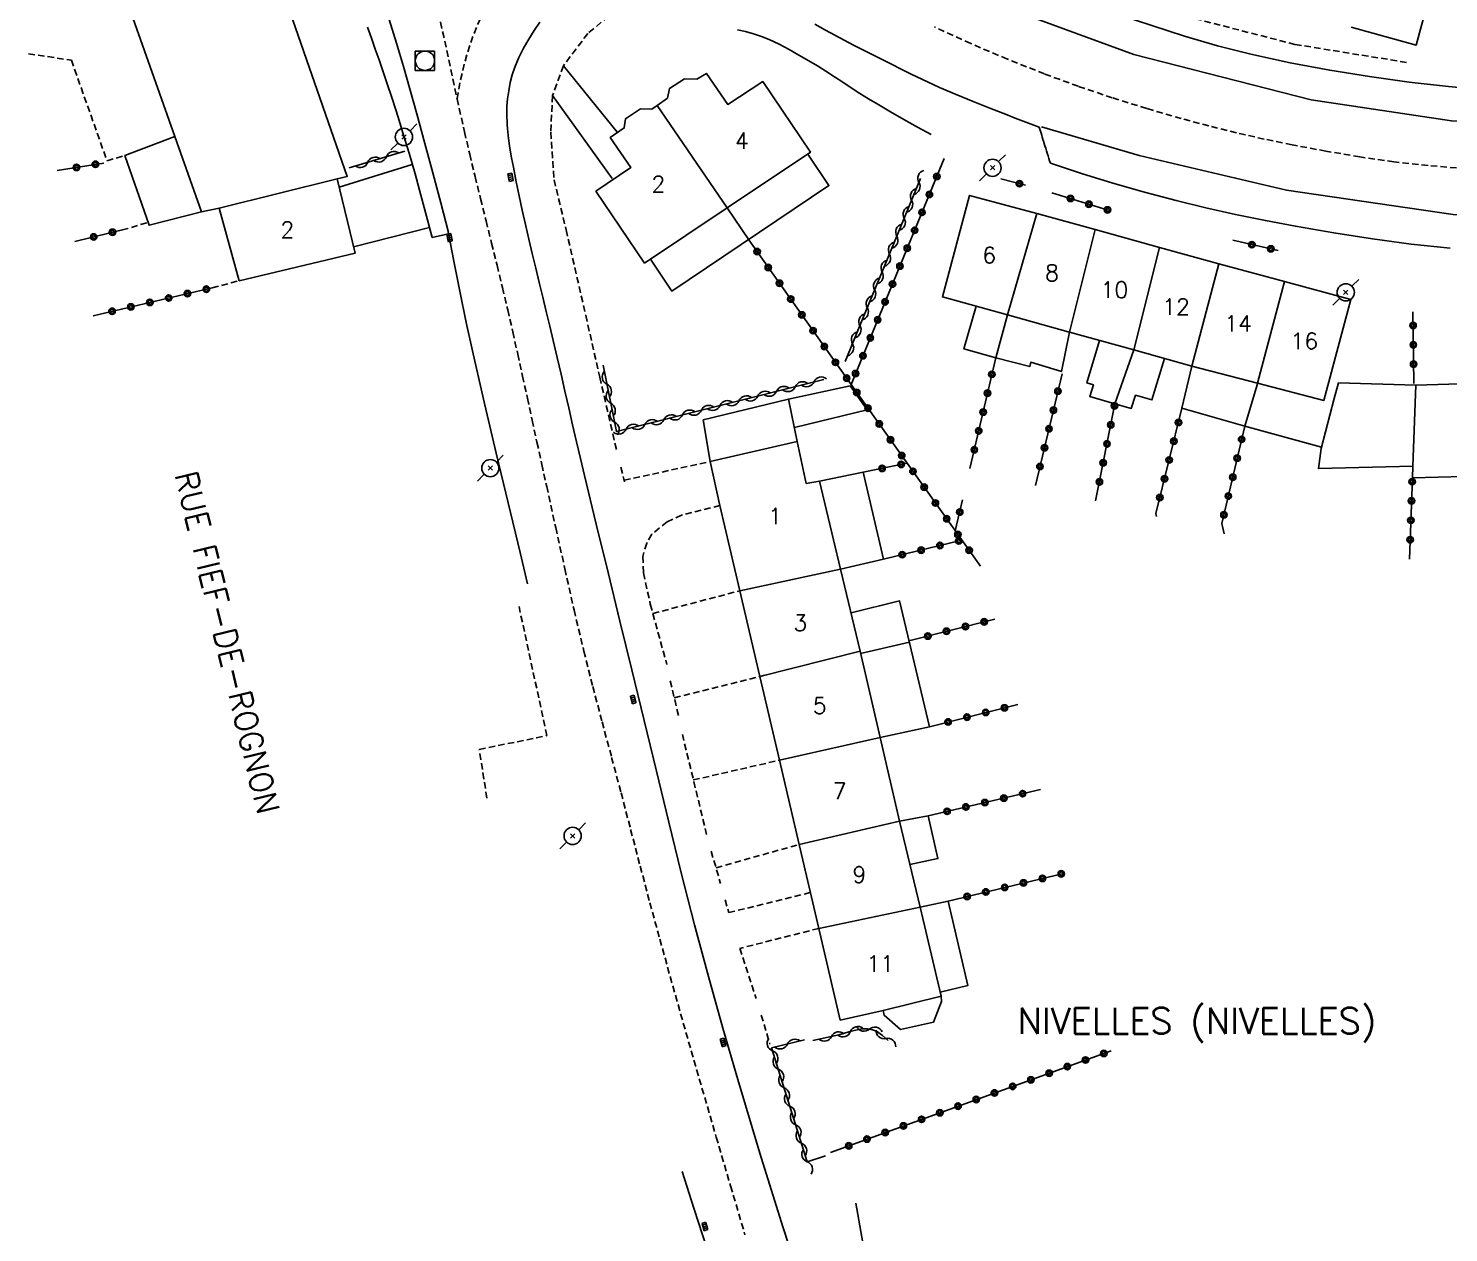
# Model space of a CAD drawing. Header units: millimetres. Extents: x 146997 to 148001, y 141998 to 143001.
# Drawn here: x 147382.2 to 147492.1, y 142498.5 to 142591.8 of the extents above; entities that cross this region are included whole.
import ezdxf
from ezdxf.enums import TextEntityAlignment as Align

# ---------------------------------------------------------------- set-up
doc = ezdxf.new("R2010")
doc.units = ezdxf.units.MM
doc.linetypes.add('DASHED', pattern=[0.75, 0.5, -0.25])
doc.layers.get('0').update_dxf_attribs({"linetype": 'CONTINUOUS'})
for name, color, linetype in [('W0001', 6, 'DASHED'), ('W0006', 2, 'CONTINUOUS'), ('W0008', 7, 'CONTINUOUS'), ('W0014', 7, 'CONTINUOUS'), ('W0017', 7, 'CONTINUOUS'), ('W0101', 7, 'CONTINUOUS'), ('W0104', 1, 'CONTINUOUS'), ('W0112', 1, 'DASHED'), ('W0300', 7, 'CONTINUOUS'), ('W0310', 3, 'CONTINUOUS'), ('W0323', 7, 'CONTINUOUS'), ('W0401', 7, 'CONTINUOUS'), ('W0420', 7, 'CONTINUOUS'), ('W0473', 7, 'CONTINUOUS'), ('W0980', 7, 'CONTINUOUS'), ('W0989', 7, 'CONTINUOUS'), ('W0991', 7, 'CONTINUOUS'), ('W1102', 7, 'CONTINUOUS')]:
    doc.layers.add(name, color=color, linetype=linetype)
doc.styles.get("Standard").update_dxf_attribs({"font": 'romans.shx', "width": 0.85})

# ---------------------------------------------------------------- blocks, each defined once
blk = doc.blocks.new('T473')
for p, q in [((-0.166667, 0.166667), (0.166667, -0.166667)), ((-0.166667, -0.166667), (0.166667, 0.166667)), ((0.500001, 0.500001), (1.000002, 1.000002)), ((-1.000002, -1.000002), (-0.500001, -0.500001))]:
    blk.add_line(p, q)
blk.add_ellipse((0, 0), major_axis=(0.471405, 0.471405), ratio=1, start_param=5.4977871438, end_param=11.780972451)
blk = doc.blocks.new('T401')
for p, q in [((-0.3, 0.3), (0, 0.3)), ((-0.3, -0.25), (-0.3, 0.3)), ((-0.3, 0.15), (0, 0.15)), ((-0.3, 0), (0, 0)), ((0, 0.3), (0, -0.25)), ((-0.3, -0.15), (0, -0.15)), ((-0.3, -0.25), (-0.3, -0.3)), ((-0.3, -0.3), (0, -0.3)), ((0, -0.3), (0, -0.25))]:
    blk.add_line(p, q)
blk = doc.blocks.new('T420')
for p, q in [((0.75, 0.75), (-0.75, 0.75)), ((-0.75, 0.75), (-0.75, -0.75)), ((0.75, 0.75), (0.75, -0.75)), ((0.75, -0.75), (-0.75, -0.75))]:
    blk.add_line(p, q)
blk.add_ellipse((0, 0), major_axis=(-0.53, 0.53), ratio=1, start_param=3.926991, end_param=10.210176)
blk = doc.blocks.new('t323o')
at = {"color": 0, "linetype": 'Continuous'}
for radius in [0.25, 0.15]:
    blk.add_circle((0, 0), radius, dxfattribs=at)
blk = doc.blocks.new('t310o')
at = {"color": 0, "linetype": 'Continuous'}
for centre, start, end in [((-0.5, 0.38), 216.8699, 323.1304), ((0.5, -0.37), 36.8699, 143.1303)]:
    blk.add_arc(centre, 0.625, start, end, dxfattribs=at)

msp = doc.modelspace()

# ---------------------------------------------------------------- linework, layer by layer
at = {"layer": 'W0001'}
for points in [[(147407.97, 142616.47), (147408.53, 142613.3), (147409.16, 142610.13), (147409.85, 142606.98), (147410.62, 142603.85), (147411.4, 142600.92), (147412.24, 142598.02), (147413.14, 142595.13), (147414.11, 142592.26), (147415.39, 142586.32)], [(147415.39, 142586.32), (147415.65, 142587.79), (147416, 142589.24), (147416.44, 142590.67), (147416.97, 142592.07), (147417.36, 142592.88), (147417.81, 142593.67), (147418.28, 142594.43), (147418.75, 142595.2), (147419.33, 142596.16), (147419.92, 142597.11), (147420.52, 142598.06), (147421.14, 142599), (147421.55, 142599.6), (147421.96, 142600.2), (147422.38, 142600.79), (147422.81, 142601.38), (147423.81, 142602.77), (147424.83, 142604.16), (147425.85, 142605.55), (147426.87, 142606.93)], [(147494.98, 142580.79), (147490.54, 142581.15), (147487.9, 142581.44), (147485.26, 142581.82), (147482.64, 142582.27), (147480.02, 142582.76), (147477.86, 142583.2), (147475.71, 142583.69), (147473.57, 142584.22), (147471.44, 142584.79), (147468.76, 142585.57), (147466.1, 142586.4), (147463.46, 142587.29), (147460.85, 142588.25), (147457.98, 142589.39), (147455.14, 142590.6), (147452.33, 142591.88)], [(147415.39, 142586.32), (147415.96, 142583.76), (147416.36, 142582.04), (147416.78, 142580.31), (147417.2, 142578.59), (147417.63, 142576.87), (147418.06, 142575.15), (147418.48, 142573.43), (147418.9, 142571.7), (147419.31, 142569.98), (147419.7, 142568.27), (147420.08, 142566.56), (147420.45, 142564.86), (147420.83, 142563.15), (147421.2, 142561.44), (147421.57, 142559.73), (147421.94, 142558.02), (147422.32, 142556.32), (147423.02, 142553.13), (147423.73, 142549.94), (147424.44, 142546.75), (147425.2, 142543.57), (147425.89, 142540.82), (147426.61, 142538.08), (147427.35, 142535.34), (147428.08, 142532.6), (147428.82, 142529.76), (147429.56, 142526.92), (147430.31, 142524.09), (147431.08, 142521.26), (147431.88, 142518.37), (147432.69, 142515.49), (147433.51, 142512.62), (147434.34, 142509.74), (147435.44, 142505.95), (147436.55, 142502.17), (147437.67, 142498.38)]]:
    msp.add_lwpolyline(points, dxfattribs=at)
at = {"layer": 'W0006'}
for points in [[(147527.47, 142585.31), (147517.03, 142584.53), (147503.56, 142584.1), (147492.36, 142584.61), (147481.5, 142586.25), (147467.77, 142589.76), (147457.83, 142593.38), (147448.97, 142597.67), (147441.68, 142601.89)], [(147460.61, 142584.16), (147468.18, 142581.94), (147479.57, 142579.26), (147492.48, 142577.36), (147500.64, 142576.88), (147512.02, 142577.05), (147521.24, 142577.83), (147535.1, 142579.52)]]:
    msp.add_lwpolyline(points, dxfattribs=at)
at = {"layer": 'W0008'}
for points in [[(147495.13, 142586.98), (147492.11, 142587.27), (147489.09, 142587.62), (147486, 142588.04), (147482.93, 142588.53), (147479.87, 142589.1), (147476.83, 142589.77), (147474.25, 142590.43), (147471.69, 142591.18), (147469.15, 142591.99), (147466.63, 142592.83), (147464.32, 142593.63), (147462.02, 142594.47), (147459.74, 142595.34), (147457.47, 142596.26)], [(147420.84, 142548.76), (147420.26, 142551.2), (147419.34, 142555.04), (147418.41, 142558.88), (147417.5, 142562.73), (147416.62, 142566.59), (147416.1, 142569.01), (147415.59, 142571.44), (147415.11, 142573.87), (147414.64, 142576.3)], [(147442.45, 142493.32), (147440.59, 142498.99), (147438.83, 142504.69), (147437.12, 142510.4), (147435.95, 142514.38), (147434.84, 142518.37), (147433.77, 142522.37), (147432.74, 142526.39)], [(147432.81, 142503.29), (147433.71, 142500.43), (147434.74, 142497.28)]]:
    msp.add_lwpolyline(points, dxfattribs=at)
at = {"layer": 'W0014'}
for points in [[(147408.45, 142591.86), (147408.75, 142591.02), (147409.05, 142590.17), (147409.35, 142589.33), (147409.64, 142588.48), (147409.93, 142587.63), (147410.38, 142586.26), (147410.82, 142584.89), (147411.25, 142583.51), (147411.67, 142582.12), (147412.14, 142580.5), (147412.59, 142578.86), (147413.03, 142577.23), (147413.45, 142575.59)], [(147410.13, 142592.45), (147410.7, 142590.63), (147411.24, 142588.81), (147411.76, 142586.99), (147412.27, 142585.16), (147412.9, 142582.87), (147413.52, 142580.58), (147414.13, 142578.28), (147414.72, 142575.98)], [(147432.74, 142526.39), (147431.78, 142530.32), (147430.82, 142534.26), (147429.87, 142538.19), (147428.91, 142542.12), (147427.99, 142545.88), (147427.07, 142549.64), (147426.15, 142553.4), (147425.25, 142557.17), (147424.94, 142558.47), (147424.63, 142559.77), (147424.33, 142561.08), (147424.03, 142562.39), (147423.73, 142563.69), (147423.43, 142565), (147423.13, 142566.3), (147422.82, 142567.61), (147422.56, 142568.73), (147422.28, 142569.85), (147422.01, 142570.97), (147421.74, 142572.09), (147421.47, 142573.21), (147421.2, 142574.34), (147420.93, 142575.46), (147420.68, 142576.58), (147420.43, 142577.69), (147420.18, 142578.8), (147419.95, 142579.9), (147419.74, 142581.02), (147419.61, 142581.76), (147419.48, 142582.51), (147419.37, 142583.26), (147419.29, 142584.02), (147419.27, 142584.31), (147419.26, 142584.6), (147419.24, 142584.88), (147419.24, 142585.17), (147419.24, 142585.46), (147419.24, 142585.75), (147419.26, 142586.04), (147419.29, 142586.33), (147419.38, 142586.95), (147419.5, 142587.57), (147419.66, 142588.17), (147419.86, 142588.77), (147420.17, 142589.51), (147420.53, 142590.23), (147420.93, 142590.93), (147421.36, 142591.6), (147421.8, 142592.26)], [(147443.07, 142592.1), (147443.9, 142591.64), (147446.08, 142590.48), (147448.28, 142589.36), (147450.49, 142588.26), (147452.72, 142587.19)], [(147452.72, 142587.19), (147454.02, 142586.65), (147455.33, 142586.12), (147456.63, 142585.59), (147457.95, 142585.07), (147458.57, 142584.83), (147459.19, 142584.59), (147459.81, 142584.36), (147460.44, 142584.13)], [(147460.44, 142584.13), (147460.49, 142583.97), (147460.54, 142583.81), (147460.59, 142583.66), (147460.64, 142583.5), (147460.68, 142583.34), (147460.73, 142583.18), (147460.78, 142583.03), (147460.83, 142582.87), (147460.89, 142582.68), (147460.95, 142582.49), (147461.01, 142582.29), (147461.07, 142582.1), (147461.13, 142581.91), (147461.19, 142581.71), (147461.25, 142581.52), (147461.31, 142581.33)], [(147461.31, 142581.33), (147463.72, 142580.53), (147466.15, 142579.79), (147468.59, 142579.09), (147471.05, 142578.44), (147473.34, 142577.88), (147475.64, 142577.36), (147477.95, 142576.89), (147480.27, 142576.45), (147483.25, 142575.94), (147486.24, 142575.48), (147489.24, 142575.08), (147492.26, 142574.76)], [(147413.45, 142575.59), (147414.73, 142575.87)]]:
    msp.add_lwpolyline(points, dxfattribs=at)
at = {"layer": 'W0017'}
for points in [[(147423.61, 142588.88), (147427.8, 142583.7)], [(147422.77, 142586.57), (147427.4, 142580.14)], [(147411.91, 142581.24), (147406.26, 142579.49)], [(147407.38, 142574.85), (147413.24, 142576.35)]]:
    msp.add_lwpolyline(points, dxfattribs=at)
at = {"layer": 'W0101'}
for points in [[(147406.1, 142580.12), (147406.89, 142580.31), (147401.61, 142595.49), (147400.07, 142599.75), (147399.08, 142602.13), (147398.19, 142603.78), (147397.3, 142605.55), (147396.24, 142607.09), (147394.95, 142608.89), (147393.97, 142610.14), (147392.93, 142611.16), (147385.3, 142613.53)], [(147383.43, 142603.41), (147387.94, 142599.24), (147395.6, 142577.56), (147396.98, 142577.86)], [(147484.6, 142591.87), (147489.63, 142590.48), (147491.7, 142598.22), (147486.62, 142599.63)], [(147430.86, 142585.81), (147431.67, 142586.38), (147431.83, 142587.13), (147432.98, 142587.87), (147433.94, 142587.83), (147434.68, 142588.29), (147436.33, 142585.88), (147439.04, 142587.65), (147442.74, 142582.18), (147436.29, 142577.87)], [(147426.13, 142579.18), (147428.84, 142581.01), (147427.24, 142583.32), (147428.33, 142584.07), (147428.43, 142584.77), (147429.57, 142585.55), (147430.45, 142585.52), (147430.86, 142585.81)], [(147396.98, 142577.86), (147398.53, 142572.24), (147407.5, 142574.38), (147406.1, 142580.12)], [(147436.29, 142577.87), (147429.9, 142573.6), (147426.13, 142579.18)], [(147460.25, 142577.43), (147455.05, 142578.84), (147452.95, 142570.98), (147457.98, 142569.59)], [(147464.77, 142576.2), (147460.25, 142577.43)], [(147469.74, 142574.82), (147464.77, 142576.2)], [(147474.34, 142573.54), (147469.74, 142574.82)], [(147479.42, 142572.17), (147474.34, 142573.54)], [(147484.56, 142570.79), (147479.42, 142572.17)], [(147477.35, 142564.3), (147482.47, 142562.97), (147484.56, 142570.79)], [(147457.98, 142569.59), (147462.69, 142568.29), (147462.79, 142568.26)], [(147462.79, 142568.26), (147467.77, 142566.88)], [(147467.77, 142566.88), (147472.25, 142565.63)], [(147472.25, 142565.63), (147477.35, 142564.3)], [(147434.97, 142558.24), (147441.72, 142559.79)], [(147445.07, 142549.9), (147443.44, 142556.71), (147442.41, 142556.54), (147441.72, 142559.79)], [(147434.97, 142558.24), (147435.73, 142554.84), (147437.27, 142548.23)], [(147446.58, 142543.57), (147445.07, 142549.9)], [(147437.27, 142548.23), (147438.82, 142541.6)], [(147448.14, 142536.88), (147446.58, 142543.57)], [(147438.82, 142541.6), (147440.34, 142535.12)], [(147449.64, 142530.41), (147448.14, 142536.88)], [(147440.34, 142535.12), (147441.86, 142528.6)], [(147451.22, 142523.73), (147449.64, 142530.41)], [(147441.86, 142528.6), (147443.38, 142522.1)], [(147443.38, 142522.1), (147445.04, 142515), (147448.36, 142515.74), (147452.86, 142516.84), (147451.22, 142523.73)]]:
    msp.add_lwpolyline(points, dxfattribs=at)
at = {"layer": 'W0104'}
for points in [[(147393.53, 142583.4), (147389.67, 142581.93), (147391.54, 142576.53), (147395.6, 142577.56)], [(147430.35, 142573.9), (147432.01, 142571.42), (147444.17, 142579.6), (147442.53, 142582.04)], [(147436.29, 142577.87), (147437.96, 142575.39)], [(147457.98, 142569.59), (147457.08, 142566.28), (147454.62, 142566.97), (147455.55, 142570.26)], [(147457.08, 142566.28), (147459.72, 142565.61), (147459.8, 142565.94), (147462.16, 142565.2), (147462.79, 142568.26)], [(147465.11, 142567.62), (147464.14, 142564.32), (147464.64, 142564.17), (147464.35, 142563.27), (147466.3, 142562.7), (147467.56, 142562.35), (147467.9, 142563.37), (147469.16, 142563.01), (147470.14, 142566.21)], [(147467.77, 142566.88), (147466.3, 142562.7)], [(147472.25, 142565.63), (147471.49, 142562.37), (147476.35, 142560.99), (147482.29, 142559.36)], [(147441.49, 142560.87), (147447.13, 142562.23), (147445.8, 142564.09), (147441.03, 142563.07)], [(147476.35, 142560.99), (147477.32, 142564.19), (147477.35, 142564.3)], [(147495.54, 142564.33), (147489.6, 142564.16), (147483.61, 142564.34), (147483.28, 142563.11), (147482.26, 142559.24), (147482.05, 142557.69), (147489.35, 142557.88), (147489.33, 142556.99), (147495.3, 142557.13), (147495.08, 142561.85), (147495.68, 142561.85)], [(147489.6, 142564.16), (147489.35, 142557.88)], [(147441.72, 142559.79), (147441.03, 142563.07), (147434.42, 142561.48)], [(147434.42, 142561.48), (147434.97, 142558.24)], [(147443.44, 142556.71), (147446.81, 142557.41), (147448.39, 142550.67), (147445.07, 142549.9)], [(147445.88, 142546.53), (147449.63, 142547.45), (147451.94, 142537.71), (147448.14, 142536.88)], [(147446.62, 142543.39), (147450.39, 142544.26)], [(147449.64, 142530.41), (147451.85, 142530.82), (147452.6, 142527.51), (147450.44, 142527.05)], [(147451.22, 142523.73), (147453.4, 142524.22), (147454.93, 142517.68), (147452.78, 142517.17)], [(147448.36, 142515.74), (147448.44, 142515.38), (147449.7, 142514.27), (147452.26, 142514.83), (147452.89, 142516.44), (147452.86, 142516.84)]]:
    msp.add_lwpolyline(points, dxfattribs=at)
at = {"layer": 'W0112'}
for points in [[(147460.29, 142596.73), (147465.96, 142594.68), (147471.78, 142592.71), (147480.24, 142590.53), (147489.11, 142589.1)], [(147435.94, 142592.79), (147433.27, 142593.79), (147430.18, 142593.83), (147427.7, 142593.21), (147425.51, 142591.38), (147423.61, 142588.88), (147422.77, 142586.57), (147422.63, 142583.73), (147422.9, 142580.05), (147423.82, 142576.18), (147425.34, 142569.56), (147426.43, 142564.78), (147427.73, 142559.1)], [(147382.21, 142589.81), (147385.53, 142589.31), (147388.29, 142581.52), (147389.67, 142581.93)], [(147391.37, 142576.73), (147389.91, 142576.29)], [(147396.43, 142571.69), (147398.53, 142572.24)], [(147428.05, 142557.81), (147428.35, 142556.67)], [(147428.32, 142556.79), (147434.97, 142558.24)], [(147435.73, 142554.84), (147432.76, 142554.09), (147431.64, 142553.57), (147430.46, 142552.61), (147430.06, 142551.93), (147429.76, 142550.89), (147429.82, 142549.62), (147430.34, 142547.2), (147431.62, 142542.54)], [(147430.54, 142546.48), (147437.27, 142548.23)], [(147417.69, 142532.18), (147417.1, 142535.95), (147422.34, 142537.02), (147420.18, 142547.01)], [(147431.89, 142541.27), (147432.53, 142538.53)], [(147432.2, 142539.96), (147439.21, 142541.7)], [(147432.82, 142537.12), (147434.7, 142529.38)], [(147433.67, 142533.59), (147440.34, 142535.12)], [(147435.05, 142528.08), (147435.78, 142525.58)], [(147435.43, 142526.79), (147441.86, 142528.6)], [(147436.14, 142524.31), (147436.41, 142523.32), (147442.73, 142524.87)], [(147443.38, 142522.1), (147437.27, 142520.55), (147438.53, 142516.67)], [(147438.93, 142515.39), (147439.6, 142513.13)]]:
    msp.add_lwpolyline(points, dxfattribs=at)
at = {"layer": 'W0300'}
for points in [[(147452.08, 142583.55), (147451.02, 142584.12), (147449.97, 142584.71), (147448.92, 142585.31), (147447.89, 142585.92), (147447.22, 142586.33), (147446.56, 142586.74), (147445.9, 142587.17), (147445.25, 142587.6), (147444.59, 142588.02), (147443.93, 142588.45), (147443.27, 142588.86), (147442.6, 142589.26), (147441.85, 142589.7), (147441.09, 142590.13), (147440.32, 142590.54), (147439.53, 142590.9), (147438.94, 142591.14), (147438.33, 142591.34), (147437.72, 142591.52), (147437.09, 142591.67)], [(147446.24, 142500.84), (147446.86, 142497.33)]]:
    msp.add_lwpolyline(points, dxfattribs=at)
at = {"layer": 'W0310'}
for points in [[(147411.34, 142582.26), (147407.03, 142580.98)], [(147451.25, 142580.14), (147448.44, 142573.3), (147446.76, 142569.26), (147445.42, 142565.98)], [(147443.76, 142564.6), (147427.72, 142560.56), (147426.68, 142565.69)], [(147448.76, 142513.43), (147448.31, 142513.82), (147447.86, 142514.15), (147447.55, 142514.25), (147447.15, 142514.33), (147446.75, 142514.33), (147445.9, 142514.14), (147444.94, 142513.86), (147442.91, 142513.43)], [(147442.27, 142513.48), (147439.73, 142512.85), (147442.48, 142504.03), (147443.9, 142504.5)]]:
    msp.add_lwpolyline(points, dxfattribs=at)
at = {"layer": 'W0323'}
for points in [[(147437.96, 142575.39), (147445.88, 142564.21), (147453.09, 142581.69)], [(147384.44, 142580.77), (147388.05, 142581.35)], [(147459.39, 142579.64), (147457.47, 142580.12)], [(147465.77, 142577.7), (147461.43, 142579.05)], [(147389.91, 142576.29), (147385.8, 142575.27)], [(147478.93, 142574.57), (147475.44, 142575.37)], [(147387.22, 142569.53), (147396.43, 142571.69)], [(147489.36, 142569.83), (147489.43, 142564.28)], [(147457.08, 142566.28), (147455.08, 142557.69)], [(147445.88, 142564.21), (147455.89, 142550.15)], [(147460.15, 142556.39), (147462.21, 142565.03)], [(147466.3, 142562.7), (147464.8, 142555.2)], [(147471.49, 142562.37), (147469.47, 142554.21), (147469.52, 142553.99)], [(147476.35, 142560.99), (147474.58, 142553.44), (147474.76, 142552.65)], [(147446.81, 142557.41), (147450.22, 142558.12)], [(147489.1, 142550.69), (147489.33, 142556.99)], [(147454.51, 142555.27), (147453.95, 142552.87)], [(147448.39, 142550.67), (147454.46, 142552.15)], [(147450.36, 142544.36), (147457, 142546.04)], [(147451.94, 142537.71), (147458.78, 142539.44)], [(147451.85, 142530.82), (147460.55, 142532.85)], [(147453.4, 142524.22), (147462.31, 142526.35)], [(147466.01, 142512.63), (147444.29, 142504.76)]]:
    msp.add_lwpolyline(points, dxfattribs=at)
at = {"layer": 'W1102'}
for points in [[(147430.86, 142585.81), (147436.29, 142577.87)], [(147406.1, 142580.12), (147396.98, 142577.86)], [(147460.25, 142577.43), (147457.98, 142569.59)], [(147462.79, 142568.26), (147464.77, 142576.2)], [(147469.74, 142574.82), (147467.77, 142566.88)], [(147474.34, 142573.54), (147472.25, 142565.63)], [(147477.35, 142564.3), (147479.42, 142572.17)], [(147437.27, 142548.23), (147445.07, 142549.9)], [(147438.82, 142541.6), (147446.58, 142543.57)], [(147440.34, 142535.12), (147448.14, 142536.88)], [(147441.86, 142528.6), (147449.64, 142530.41)], [(147451.22, 142523.73), (147443.38, 142522.1)]]:
    msp.add_lwpolyline(points, dxfattribs=at)

# ---------------------------------------------------------------- block references
at = {"layer": 'W0310'}
for p, rotation in [((147408.47, 142581.41), 196.5857801451464), ((147409.91, 142581.84), 196.5857801451464), ((147451.13, 142579.85), 247.6969166703575), ((147450.56, 142578.46), 247.6969166703575), ((147449.99, 142577.07), 247.6969166703575), ((147449.42, 142575.69), 247.6969166703575), ((147448.85, 142574.3), 247.6969166703575), ((147448.28, 142572.91), 247.4254544210179), ((147447.7, 142571.53), 247.4254544210179), ((147447.13, 142570.14), 247.4254544210179), ((147446.56, 142568.75), 247.8081346513314), ((147445.99, 142567.36), 247.8081346513314), ((147426.98, 142564.22), 101.4667302796409), ((147440.11, 142563.68), 194.128693891574), ((147441.56, 142564.04), 194.128693891574), ((147443.01, 142564.41), 194.128693891574), ((147427.28, 142562.75), 101.4667302796409), ((147435.74, 142562.58), 194.128693891574), ((147437.2, 142562.95), 194.128693891574), ((147438.65, 142563.31), 194.128693891574), ((147427.58, 142561.28), 101.4667302796409), ((147431.38, 142561.48), 194.128693891574), ((147432.83, 142561.85), 194.128693891574), ((147434.29, 142562.21), 194.128693891574), ((147428.47, 142560.75), 194.128693891574), ((147429.92, 142561.11), 194.128693891574), ((147445.83, 142514.11), 195.9216709406915), ((147447.3, 142514.3), 168.8844780525951), ((147439.8, 142512.62), 287.3469989256231), ((147440.95, 142513.15), 193.8132831609063), ((147444.37, 142513.74), 192.0217786484595), ((147448.58, 142513.58), 139.4819537949356), ((147440.25, 142511.19), 287.3469989256231), ((147440.69, 142509.76), 287.3469989256231), ((147441.14, 142508.33), 287.3469989256231), ((147441.59, 142506.89), 287.3469989256231), ((147442.03, 142505.46), 287.3469989256231), ((147442.48, 142504.03), 287.3469989256231)]:
    msp.add_blockref('t310o', p, dxfattribs=dict(at, rotation=rotation))
at = {"layer": 'W0323'}
for p, rotation in [((147385.92, 142581.01), 9.189747394425174), ((147387.4, 142581.25), 9.189747394425174), ((147452.52, 142580.3), 67.60206242326387), ((147458.92, 142579.75), 165.9006786350177), ((147451.94, 142578.92), 67.60206242326387), ((147462.86, 142578.61), 162.7564658547358), ((147464.29, 142578.16), 162.7564658547358), ((147451.37, 142577.53), 67.60206242326387), ((147465.73, 142577.72), 162.7564658547358), ((147388.71, 142575.99), 193.9719856476904), ((147450.8, 142576.14), 67.60206242326387), ((147387.26, 142575.63), 193.9719856476904), ((147450.23, 142574.76), 67.60206242326387), ((147476.9, 142575.03), 167.1312340367833), ((147438.61, 142574.49), 305.3004798596206), ((147478.37, 142574.7), 167.1312340367833), ((147439.47, 142573.26), 305.3004798596206), ((147449.66, 142573.37), 67.60206242326387), ((147395.98, 142571.58), 13.2015937344552), ((147440.34, 142572.04), 305.3004798596206), ((147449.09, 142571.98), 67.60206242326387), ((147391.6, 142570.56), 13.2015937344552), ((147393.06, 142570.9), 13.2015937344552), ((147394.52, 142571.24), 13.2015937344552), ((147441.21, 142570.82), 305.3004798596206), ((147448.51, 142570.6), 67.60206242326387), ((147388.68, 142569.87), 13.2015937344552), ((147390.14, 142570.21), 13.2015937344552), ((147442.07, 142569.59), 305.3004798596206), ((147442.94, 142568.37), 305.3004798596206), ((147447.94, 142569.21), 67.60206242326387), ((147489.38, 142568.78), 270.7431210240416), ((147443.81, 142567.14), 305.3004798596206), ((147447.37, 142567.82), 67.60206242326387), ((147489.4, 142567.28), 270.7431210240416), ((147446.8, 142566.43), 67.60206242326387), ((147444.67, 142565.92), 305.3004798596206), ((147446.23, 142565.05), 67.60206242326387), ((147456.78, 142564.99), 256.8861088126899), ((147489.42, 142565.78), 270.7431210240416), ((147445.54, 142564.69), 305.3004798596206), ((147446.32, 142563.59), 305.4409248909884), ((147456.44, 142563.53), 256.8861088126899), ((147461.89, 142563.68), 76.58420490585145), ((147447.19, 142562.37), 305.4409248909884), ((147456.1, 142562.07), 256.8861088126899), ((147461.54, 142562.22), 76.58420490585145), ((147466.27, 142562.55), 258.7133764949509), ((147448.06, 142561.15), 305.4409248909884), ((147455.76, 142560.61), 256.8861088126899), ((147461.2, 142560.77), 76.58420490585145), ((147465.98, 142561.08), 258.7133764949509), ((147471.22, 142561.27), 256.0579087070284), ((147448.93, 142559.92), 305.4409248909884), ((147465.69, 142559.61), 258.7133764949509), ((147470.86, 142559.82), 256.0579087070284), ((147476.11, 142559.96), 256.8170348413969), ((147449.8, 142558.7), 305.4409248909884), ((147455.42, 142559.15), 256.8861088126899), ((147460.85, 142559.31), 76.58420490585145), ((147470.5, 142558.36), 256.0579087070284), ((147475.76, 142558.5), 256.8170348413969), ((147448.28, 142557.71), 11.70048410196746), ((147449.75, 142558.02), 11.70048410196746), ((147450.67, 142557.48), 305.4409248909884), ((147460.5, 142557.85), 76.58420490585145), ((147465.39, 142558.14), 258.7133764949509), ((147451.54, 142556.26), 305.4409248909884), ((147465.1, 142556.67), 258.7133764949509), ((147470.14, 142556.91), 256.0579087070284), ((147475.42, 142557.03), 256.8170348413969), ((147489.31, 142556.68), 87.92371061822136), ((147452.41, 142555.03), 305.4409248909884), ((147469.78, 142555.45), 256.0579087070284), ((147475.08, 142555.57), 256.8170348413969), ((147489.26, 142555.19), 87.92371061822136), ((147454.29, 142554.33), 256.8861088129001), ((147474.74, 142554.11), 256.8170348413969), ((147453.28, 142553.81), 305.4409248909884), ((147489.21, 142553.69), 87.92371061822136), ((147452.76, 142551.74), 13.70522461698522), ((147454.15, 142552.59), 305.4409248909884), ((147454.22, 142552.09), 13.70522461698522), ((147489.15, 142552.19), 87.92371061822136), ((147449.84, 142551.03), 13.70522461698522), ((147451.3, 142551.38), 13.70522461698522), ((147455.02, 142551.37), 305.4409248909884), ((147453.27, 142545.1), 14.19117227580553), ((147454.73, 142545.47), 14.19117227580553), ((147456.18, 142545.83), 14.19117227580553), ((147451.82, 142544.73), 14.19117227580553), ((147456.3, 142538.82), 14.22950705792699), ((147457.75, 142539.18), 14.22950705792699), ((147453.39, 142538.08), 14.22950705792699), ((147454.85, 142538.45), 14.22950705792699), ((147457.7, 142532.18), 13.17988848083239), ((147459.16, 142532.53), 13.17988848083239), ((147453.31, 142531.16), 13.17988848083239), ((147454.77, 142531.5), 13.17988848083239), ((147456.24, 142531.84), 13.17988848083239), ((147459.23, 142525.62), 13.48942355591899), ((147460.69, 142525.97), 13.48942355591899), ((147462.15, 142526.32), 13.48942355591899), ((147454.86, 142524.57), 13.48942355591899), ((147456.31, 142524.92), 13.48942355591899), ((147457.77, 142525.27), 13.48942355591899), ((147465.44, 142512.42), 199.9049973227383), ((147462.62, 142511.4), 199.9049973227383), ((147464.03, 142511.91), 199.9049973227383), ((147459.8, 142510.38), 199.9049973227383), ((147461.21, 142510.89), 199.9049973227383), ((147455.57, 142508.85), 199.9049973227383), ((147456.98, 142509.36), 199.9049973227383), ((147458.39, 142509.87), 199.9049973227383), ((147452.75, 142507.83), 199.9049973227383), ((147454.16, 142508.34), 199.9049973227383), ((147449.93, 142506.81), 199.9049973227383), ((147451.34, 142507.32), 199.9049973227383), ((147447.11, 142505.79), 199.9049973227383), ((147448.52, 142506.3), 199.9049973227383), ((147445.7, 142505.27), 199.9049973227383)]:
    msp.add_blockref('t323o', p, dxfattribs=dict(at, rotation=rotation))
at = {"layer": 'W0401'}
for p, rotation in [((147419.67, 142580.28), 10.92856586167453), ((147414.95, 142575.61), 10.82062155203164), ((147429.16, 142539.85), 13.68356364453419), ((147436.12, 142513.31), 16.13890736812707), ((147434.42, 142498.98), 198.1332866335921)]:
    msp.add_blockref('T401', p, dxfattribs=dict(at, rotation=rotation))
at = {"layer": 'W0420'}
msp.add_blockref('T420', (147412.9, 142589.27), dxfattribs=at)
at = {"layer": 'W0473'}
for p in [(147411.27, 142583.37), (147456.83, 142580.98), (147484.17, 142571.34), (147417.96, 142557.73), (147424.33, 142529.26)]:
    msp.add_blockref('T473', p, dxfattribs=at)

# ---------------------------------------------------------------- texts
at = {"layer": 'W0980'}
msp.add_text('NIVELLES (NIVELLES)', height=2, dxfattribs=at).set_placement((147472.64, 142514.8), align=Align.MIDDLE)
at = {"layer": 'W0989'}
msp.add_text('RUE FIEF-DE-ROGNON  ', height=1.75, rotation=283.716, dxfattribs=at).set_placement((147393.52, 142557.25))
at = {"layer": 'W0991'}
for s, p in [('4', (147437.43, 142583.08)), ('2', (147430.97, 142579.71)), ('2', (147402.25, 142576.18)), ('6', (147456.57, 142574.22)), ('8', (147461.43, 142572.84)), ('10', (147466.27, 142571.54)), ('12', (147471.03, 142570.22)), ('14', (147475.84, 142568.92)), ('16', (147480.96, 142567.57)), ('1', (147440, 142554.01)), ('3', (147441.95, 142545.75)), ('5', (147443.46, 142539.34)), ('7', (147445, 142532.74)), ('9', (147446.52, 142526.26)), ('11', (147448.14, 142519.37))]:
    msp.add_text(s, height=1.25, dxfattribs=at).set_placement(p, align=Align.MIDDLE_CENTER)

doc.saveas('drawing.dxf')
